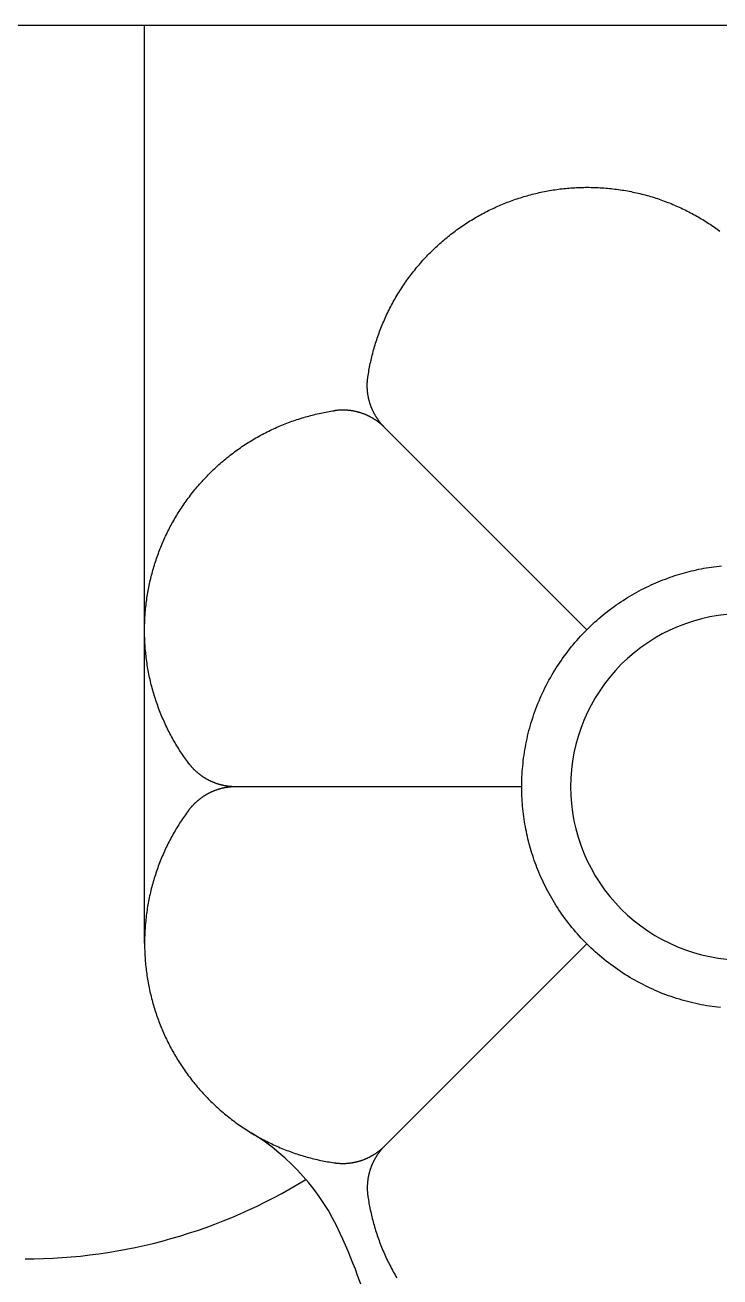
# Model space of a CAD drawing. Extents: x -111 to 2985, y -118 to 122.
# Drawn here: x 94.92 to 98.23, y 108.78 to 114.73 of the extents above; entities that cross this region are included whole.
import ezdxf

# ---------------------------------------------------------------- set-up
doc = ezdxf.new("R2010")
doc.units = 0
doc.layers.add('LAYER_03', color=5, linetype='CONTINUOUS')

msp = doc.modelspace()

# ---------------------------------------------------------------- linework, layer by layer
at = {"layer": 'LAYER_03'}
for points in [[(73.9139, 114.7293), (115.9333, 114.7293)], [(95.4925, 110.363), (95.4925, 114.7293)], [(97.5967, 111.8533), (96.6342, 112.8158), (96.6328, 112.8172), (96.6315, 112.8186), (96.6301, 112.82), (96.6287, 112.8214), (96.6274, 112.8229), (96.626, 112.8243), (96.6247, 112.8258), (96.6234, 112.8273), (96.622, 112.8288), (96.6207, 112.8303), (96.6194, 112.8318), (96.6181, 112.8333), (96.6168, 112.8349), (96.6156, 112.8364), (96.6143, 112.838), (96.613, 112.8395), (96.6118, 112.8411), (96.6106, 112.8427), (96.6093, 112.8443), (96.6081, 112.8459), (96.6069, 112.8475), (96.6057, 112.8492), (96.6045, 112.8508), (96.6033, 112.8525), (96.6022, 112.8541), (96.601, 112.8558), (96.5999, 112.8575), (96.5988, 112.8592), (96.5976, 112.8609), (96.5965, 112.8626), (96.5954, 112.8643), (96.5943, 112.8661), (96.5933, 112.8678), (96.5922, 112.8696), (96.5911, 112.8713), (96.5901, 112.8731), (96.5891, 112.8749), (96.5881, 112.8767), (96.5871, 112.8785), (96.5861, 112.8803), (96.5851, 112.8821), (96.5841, 112.8839), (96.5832, 112.8858), (96.5823, 112.8876), (96.5813, 112.8894), (96.5804, 112.8913), (96.5795, 112.8932), (96.5786, 112.895), (96.5778, 112.8969), (96.5769, 112.8988), (96.5761, 112.9007), (96.5752, 112.9026), (96.5744, 112.9045), (96.5736, 112.9064), (96.5728, 112.9083), (96.572, 112.9102), (96.5713, 112.9122), (96.5705, 112.9141), (96.5698, 112.916), (96.5691, 112.918), (96.5684, 112.9199), (96.5677, 112.9219), (96.567, 112.9239), (96.5664, 112.9258), (96.5657, 112.9278), (96.5651, 112.9298), (96.5645, 112.9318), (96.5639, 112.9338), (96.5633, 112.9357), (96.5627, 112.9377), (96.5622, 112.9397), (96.5616, 112.9417), (96.5611, 112.9437), (96.5606, 112.9458), (96.5601, 112.9478), (96.5596, 112.9498), (96.5591, 112.9518), (96.5587, 112.9538), (96.5582, 112.9558), (96.5578, 112.9579), (96.5574, 112.9599), (96.557, 112.9619), (96.5566, 112.964), (96.5563, 112.966), (96.5559, 112.968), (96.5556, 112.9701), (96.5553, 112.9721), (96.555, 112.9741), (96.5547, 112.9762), (96.5544, 112.9782), (96.5542, 112.9803), (96.5539, 112.9823), (96.5537, 112.9844), (96.5535, 112.9864), (96.5533, 112.9884), (96.5531, 112.9905), (96.553, 112.9925), (96.5528, 112.9946), (96.5527, 112.9966), (96.5526, 112.9986), (96.5525, 113.0007), (96.5524, 113.0027), (96.5523, 113.0047), (96.5522, 113.0068), (96.5522, 113.0088), (96.5522, 113.0108), (96.5521, 113.0128), (96.5521, 113.0149), (96.5522, 113.0169), (96.5522, 113.0189), (96.5522, 113.0209), (96.5523, 113.0229), (96.5524, 113.025), (96.5524, 113.027), (96.5525, 113.029), (96.5527, 113.031), (96.5528, 113.033), (96.5529, 113.035), (96.5531, 113.0369), (96.5533, 113.0389), (96.5534, 113.0409), (96.5536, 113.0429), (96.5539, 113.0449), (96.5541, 113.0468), (96.5543, 113.0488), (96.5546, 113.0507), (96.5548, 113.0527), (96.5551, 113.0546), (96.5563, 113.0627), (96.5576, 113.0708), (96.5589, 113.0789), (96.5604, 113.0869), (96.5618, 113.095), (96.5634, 113.1031), (96.565, 113.1112), (96.5667, 113.1193), (96.5684, 113.1274), (96.5702, 113.1355), (96.5721, 113.1436), (96.574, 113.1517), (96.576, 113.1598), (96.5781, 113.1678), (96.5802, 113.1759), (96.5825, 113.184), (96.5847, 113.1921), (96.5871, 113.2002), (96.5895, 113.2082), (96.592, 113.2163), (96.5945, 113.2243), (96.5971, 113.2324), (96.5998, 113.2404), (96.6026, 113.2484), (96.6054, 113.2564), (96.6083, 113.2644), (96.6112, 113.2724), (96.6143, 113.2804), (96.6174, 113.2883), (96.6205, 113.2962), (96.6237, 113.3042), (96.627, 113.3121), (96.6304, 113.3199), (96.6338, 113.3278), (96.6373, 113.3356), (96.6409, 113.3435), (96.6445, 113.3513), (96.6482, 113.359), (96.652, 113.3668), (96.6558, 113.3745), (96.6597, 113.3822), (96.6637, 113.3899), (96.6677, 113.3975), (96.6718, 113.4052), (96.676, 113.4127), (96.6802, 113.4203), (96.6845, 113.4278), (96.6889, 113.4353), (96.6933, 113.4428), (96.6978, 113.4502), (96.7023, 113.4576), (96.7069, 113.465), (96.7116, 113.4723), (96.7163, 113.4796), (96.7211, 113.4869), (96.726, 113.4941), (96.7309, 113.5013), (96.7358, 113.5085), (96.7409, 113.5156), (96.746, 113.5226), (96.7511, 113.5297), (96.7563, 113.5366), (96.7616, 113.5436), (96.7669, 113.5505), (96.7723, 113.5573), (96.7778, 113.5641), (96.7833, 113.5709), (96.7888, 113.5776), (96.7944, 113.5843), (96.8001, 113.5909), (96.8058, 113.5975), (96.8115, 113.604), (96.8174, 113.6105), (96.8232, 113.6169), (96.8291, 113.6233), (96.8351, 113.6296), (96.8411, 113.6358), (96.8472, 113.6421), (96.8533, 113.6482), (96.8595, 113.6543), (96.8657, 113.6604), (96.8719, 113.6664), (96.8782, 113.6723), (96.8846, 113.6782), (96.891, 113.6841), (96.8974, 113.6898), (96.9039, 113.6956), (96.9104, 113.7012), (96.9169, 113.7068), (96.9235, 113.7124), (96.9302, 113.7179), (96.9368, 113.7233), (96.9436, 113.7287), (96.9503, 113.734), (96.9571, 113.7392), (96.9639, 113.7444), (96.9708, 113.7495), (96.9776, 113.7546), (96.9846, 113.7596), (96.9915, 113.7646), (96.9985, 113.7694), (97.0055, 113.7743), (97.0126, 113.779), (97.0196, 113.7837), (97.0267, 113.7883), (97.0339, 113.7929), (97.041, 113.7974), (97.0482, 113.8019), (97.0554, 113.8062), (97.0626, 113.8105), (97.0699, 113.8148), (97.0771, 113.819), (97.0844, 113.8231), (97.0918, 113.8271), (97.0991, 113.8311), (97.1064, 113.8351), (97.1138, 113.8389), (97.1212, 113.8427), (97.1286, 113.8465), (97.136, 113.8501), (97.1435, 113.8537), (97.1509, 113.8573), (97.1584, 113.8607), (97.1659, 113.8641), (97.1734, 113.8675), (97.1809, 113.8708), (97.1884, 113.874), (97.1959, 113.8771), (97.2034, 113.8802), (97.211, 113.8833), (97.2187, 113.8862), (97.2263, 113.8892), (97.234, 113.892), (97.2417, 113.8949), (97.2495, 113.8976), (97.2573, 113.9004), (97.2652, 113.903), (97.273, 113.9056), (97.2809, 113.9081), (97.2889, 113.9106), (97.2969, 113.9131), (97.3049, 113.9154), (97.3129, 113.9177), (97.321, 113.92), (97.3291, 113.9222), (97.3372, 113.9243), (97.3454, 113.9263), (97.3536, 113.9283), (97.3618, 113.9303), (97.37, 113.9322), (97.3783, 113.934), (97.3866, 113.9357), (97.3949, 113.9374), (97.4033, 113.939), (97.4116, 113.9406), (97.42, 113.9421), (97.4284, 113.9435), (97.4369, 113.9448), (97.4453, 113.9461), (97.4538, 113.9473), (97.4623, 113.9485), (97.4708, 113.9496), (97.4793, 113.9506), (97.4878, 113.9515), (97.4964, 113.9524), (97.505, 113.9532), (97.5136, 113.954), (97.5222, 113.9546), (97.5308, 113.9552), (97.5394, 113.9558), (97.548, 113.9562), (97.5567, 113.9566), (97.5653, 113.9569), (97.574, 113.9572), (97.5826, 113.9574), (97.5913, 113.9575), (97.6, 113.9575), (97.6087, 113.9575), (97.6174, 113.9574), (97.6261, 113.9572), (97.6347, 113.9569), (97.6434, 113.9566), (97.6521, 113.9562), (97.6608, 113.9558), (97.6695, 113.9552), (97.6782, 113.9546), (97.6869, 113.9539), (97.6956, 113.9532), (97.7042, 113.9524), (97.7129, 113.9515), (97.7215, 113.9505), (97.7302, 113.9495), (97.7388, 113.9484), (97.7475, 113.9472), (97.7561, 113.9459), (97.7647, 113.9446), (97.7733, 113.9432), (97.7819, 113.9417), (97.7905, 113.9402), (97.799, 113.9386), (97.8076, 113.9369), (97.8161, 113.9352), (97.8246, 113.9334), (97.8331, 113.9315), (97.8415, 113.9295), (97.85, 113.9275), (97.8584, 113.9254), (97.8668, 113.9233), (97.8752, 113.921), (97.8836, 113.9188), (97.8919, 113.9164), (97.9002, 113.914), (97.9085, 113.9115), (97.9168, 113.9089), (97.925, 113.9063), (97.9332, 113.9036), (97.9414, 113.9008), (97.9495, 113.898), (97.9576, 113.8951), (97.9657, 113.8922), (97.9738, 113.8892), (97.9818, 113.8861), (97.9898, 113.883), (97.9977, 113.8798), (98.0056, 113.8765), (98.0135, 113.8732), (98.0213, 113.8699), (98.0292, 113.8664), (98.0369, 113.8629), (98.0447, 113.8594), (98.0524, 113.8558), (98.06, 113.8521), (98.0676, 113.8484), (98.0752, 113.8446), (98.0827, 113.8408), (98.0902, 113.8369), (98.0977, 113.8329), (98.1051, 113.8289), (98.1125, 113.8249), (98.1198, 113.8208), (98.1271, 113.8166), (98.1343, 113.8124), (98.1415, 113.8082), (98.1486, 113.8039), (98.1557, 113.7995), (98.1628, 113.7951), (98.1698, 113.7907), (98.1767, 113.7862), (98.1836, 113.7817), (98.1905, 113.7771), (98.1973, 113.7724), (98.204, 113.7678), (98.2108, 113.7631), (98.2174, 113.7583), (98.224, 113.7535), (98.2306, 113.7486)], [(97.2874, 111.1065), (95.9262, 111.1065), (95.9243, 111.1065), (95.9223, 111.1065), (95.9203, 111.1065), (95.9183, 111.1066), (95.9164, 111.1067), (95.9144, 111.1067), (95.9124, 111.1068), (95.9104, 111.1069), (95.9084, 111.107), (95.9064, 111.1072), (95.9044, 111.1073), (95.9024, 111.1075), (95.9004, 111.1077), (95.8984, 111.1079), (95.8964, 111.1081), (95.8944, 111.1083), (95.8924, 111.1085), (95.8904, 111.1088), (95.8884, 111.109), (95.8864, 111.1093), (95.8844, 111.1096), (95.8824, 111.1099), (95.8804, 111.1102), (95.8784, 111.1106), (95.8764, 111.1109), (95.8744, 111.1113), (95.8724, 111.1117), (95.8704, 111.1121), (95.8684, 111.1125), (95.8664, 111.1129), (95.8644, 111.1134), (95.8624, 111.1138), (95.8605, 111.1143), (95.8585, 111.1148), (95.8565, 111.1153), (95.8545, 111.1158), (95.8525, 111.1164), (95.8505, 111.1169), (95.8485, 111.1175), (95.8466, 111.118), (95.8446, 111.1186), (95.8426, 111.1192), (95.8406, 111.1199), (95.8387, 111.1205), (95.8367, 111.1212), (95.8348, 111.1218), (95.8328, 111.1225), (95.8309, 111.1232), (95.8289, 111.1239), (95.827, 111.1246), (95.8251, 111.1254), (95.8231, 111.1261), (95.8212, 111.1269), (95.8193, 111.1277), (95.8174, 111.1285), (95.8155, 111.1293), (95.8136, 111.1301), (95.8117, 111.131), (95.8098, 111.1318), (95.8079, 111.1327), (95.806, 111.1336), (95.8041, 111.1345), (95.8023, 111.1354), (95.8004, 111.1363), (95.7986, 111.1372), (95.7967, 111.1382), (95.7949, 111.1392), (95.793, 111.1401), (95.7912, 111.1411), (95.7894, 111.1421), (95.7876, 111.1432), (95.7858, 111.1442), (95.784, 111.1452), (95.7822, 111.1463), (95.7804, 111.1474), (95.7787, 111.1485), (95.7769, 111.1496), (95.7752, 111.1507), (95.7734, 111.1518), (95.7717, 111.1529), (95.77, 111.1541), (95.7683, 111.1552), (95.7666, 111.1564), (95.7649, 111.1576), (95.7632, 111.1588), (95.7615, 111.16), (95.7599, 111.1612), (95.7582, 111.1624), (95.7566, 111.1637), (95.7549, 111.1649), (95.7533, 111.1662), (95.7517, 111.1675), (95.7501, 111.1687), (95.7485, 111.17), (95.7469, 111.1713), (95.7453, 111.1727), (95.7438, 111.174), (95.7422, 111.1753), (95.7407, 111.1767), (95.7392, 111.178), (95.7377, 111.1794), (95.7362, 111.1808), (95.7347, 111.1822), (95.7332, 111.1835), (95.7317, 111.1849), (95.7303, 111.1864), (95.7288, 111.1878), (95.7274, 111.1892), (95.726, 111.1907), (95.7246, 111.1921), (95.7232, 111.1936), (95.7218, 111.195), (95.7204, 111.1965), (95.7191, 111.198), (95.7177, 111.1995), (95.7164, 111.201), (95.7151, 111.2025), (95.7138, 111.204), (95.7125, 111.2055), (95.7112, 111.207), (95.7099, 111.2085), (95.7086, 111.2101), (95.7074, 111.2116), (95.7062, 111.2132), (95.7049, 111.2147), (95.7037, 111.2163), (95.7025, 111.2179), (95.7014, 111.2194), (95.6965, 111.226), (95.6917, 111.2326), (95.687, 111.2393), (95.6822, 111.246), (95.6776, 111.2527), (95.6729, 111.2595), (95.6684, 111.2664), (95.6638, 111.2733), (95.6593, 111.2803), (95.6549, 111.2873), (95.6505, 111.2943), (95.6461, 111.3014), (95.6418, 111.3085), (95.6376, 111.3157), (95.6334, 111.323), (95.6292, 111.3302), (95.6251, 111.3376), (95.6211, 111.3449), (95.6171, 111.3523), (95.6131, 111.3598), (95.6093, 111.3673), (95.6054, 111.3748), (95.6016, 111.3824), (95.5979, 111.39), (95.5943, 111.3977), (95.5906, 111.4054), (95.5871, 111.4131), (95.5836, 111.4209), (95.5802, 111.4287), (95.5768, 111.4365), (95.5735, 111.4444), (95.5702, 111.4523), (95.567, 111.4603), (95.5639, 111.4682), (95.5608, 111.4763), (95.5578, 111.4843), (95.5549, 111.4924), (95.552, 111.5005), (95.5492, 111.5087), (95.5464, 111.5168), (95.5437, 111.525), (95.5411, 111.5333), (95.5385, 111.5415), (95.5361, 111.5498), (95.5336, 111.5581), (95.5313, 111.5665), (95.529, 111.5748), (95.5267, 111.5832), (95.5246, 111.5916), (95.5225, 111.6), (95.5205, 111.6085), (95.5185, 111.6169), (95.5166, 111.6254), (95.5148, 111.6339), (95.5131, 111.6425), (95.5114, 111.651), (95.5098, 111.6596), (95.5083, 111.6681), (95.5068, 111.6767), (95.5054, 111.6853), (95.5041, 111.6939), (95.5028, 111.7025), (95.5017, 111.7112), (95.5006, 111.7198), (95.4995, 111.7285), (95.4985, 111.7371), (95.4977, 111.7458), (95.4968, 111.7545), (95.4961, 111.7631), (95.4954, 111.7718), (95.4948, 111.7805), (95.4943, 111.7892), (95.4938, 111.7979), (95.4934, 111.8066), (95.4931, 111.8153), (95.4928, 111.824), (95.4926, 111.8326), (95.4925, 111.8413), (95.4925, 111.85), (95.4925, 111.8587), (95.4926, 111.8674), (95.4928, 111.876), (95.4931, 111.8847), (95.4934, 111.8933), (95.4938, 111.902), (95.4942, 111.9106), (95.4948, 111.9192), (95.4954, 111.9279), (95.4961, 111.9365), (95.4968, 111.945), (95.4976, 111.9536), (95.4985, 111.9622), (95.4994, 111.9707), (95.5004, 111.9792), (95.5015, 111.9877), (95.5027, 111.9962), (95.5039, 112.0047), (95.5052, 112.0132), (95.5065, 112.0216), (95.508, 112.03), (95.5095, 112.0384), (95.511, 112.0468), (95.5126, 112.0551), (95.5143, 112.0634), (95.516, 112.0717), (95.5179, 112.08), (95.5197, 112.0882), (95.5217, 112.0964), (95.5237, 112.1046), (95.5257, 112.1128), (95.5279, 112.1209), (95.53, 112.129), (95.5323, 112.1371), (95.5346, 112.1451), (95.537, 112.1531), (95.5394, 112.1611), (95.5419, 112.1691), (95.5444, 112.177), (95.547, 112.1849), (95.5497, 112.1927), (95.5524, 112.2005), (95.5551, 112.2083), (95.558, 112.216), (95.5608, 112.2237), (95.5638, 112.2314), (95.5668, 112.239), (95.5698, 112.2466), (95.5729, 112.2541), (95.576, 112.2616), (95.5793, 112.2692), (95.5825, 112.2767), (95.5859, 112.2841), (95.5893, 112.2916), (95.5928, 112.2991), (95.5963, 112.3065), (95.5999, 112.314), (95.6036, 112.3214), (95.6073, 112.3288), (95.6111, 112.3362), (95.615, 112.3436), (95.6189, 112.3509), (95.6229, 112.3583), (95.6269, 112.3656), (95.631, 112.3729), (95.6352, 112.3801), (95.6395, 112.3874), (95.6438, 112.3946), (95.6482, 112.4018), (95.6526, 112.409), (95.6571, 112.4162), (95.6617, 112.4233), (95.6663, 112.4304), (95.671, 112.4375), (95.6758, 112.4445), (95.6806, 112.4515), (95.6855, 112.4585), (95.6904, 112.4655), (95.6954, 112.4724), (95.7005, 112.4793), (95.7056, 112.4861), (95.7108, 112.4929), (95.716, 112.4997), (95.7213, 112.5065), (95.7267, 112.5132), (95.7321, 112.5198), (95.7376, 112.5265), (95.7432, 112.5331), (95.7488, 112.5396), (95.7545, 112.5461), (95.7602, 112.5526), (95.766, 112.5591), (95.7718, 112.5654), (95.7777, 112.5718), (95.7836, 112.5781), (95.7896, 112.5843), (95.7957, 112.5905), (95.8018, 112.5967), (95.808, 112.6028), (95.8142, 112.6089), (95.8204, 112.6149), (95.8268, 112.6209), (95.8331, 112.6268), (95.8396, 112.6327), (95.846, 112.6385), (95.8526, 112.6442), (95.8591, 112.65), (95.8657, 112.6556), (95.8724, 112.6612), (95.8791, 112.6668), (95.8859, 112.6723), (95.8927, 112.6777), (95.8995, 112.6831), (95.9064, 112.6884), (95.9134, 112.6937), (95.9204, 112.6989), (95.9274, 112.704), (95.9345, 112.7091), (95.9416, 112.7142), (95.9487, 112.7191), (95.9559, 112.7241), (95.9631, 112.7289), (95.9704, 112.7337), (95.9777, 112.7384), (95.985, 112.7431), (95.9924, 112.7477), (95.9998, 112.7523), (96.0072, 112.7567), (96.0147, 112.7612), (96.0222, 112.7655), (96.0297, 112.7698), (96.0373, 112.774), (96.0449, 112.7782), (96.0525, 112.7823), (96.0601, 112.7863), (96.0678, 112.7903), (96.0755, 112.7942), (96.0832, 112.798), (96.091, 112.8018), (96.0988, 112.8055), (96.1066, 112.8091), (96.1144, 112.8127), (96.1222, 112.8162), (96.1301, 112.8196), (96.138, 112.823), (96.1459, 112.8263), (96.1538, 112.8295), (96.1617, 112.8327), (96.1697, 112.8358), (96.1776, 112.8388), (96.1856, 112.8417), (96.1936, 112.8446), (96.2016, 112.8474), (96.2096, 112.8502), (96.2177, 112.8529), (96.2257, 112.8555), (96.2337, 112.858), (96.2418, 112.8605), (96.2499, 112.8629), (96.2579, 112.8653), (96.266, 112.8676), (96.2741, 112.8698), (96.2822, 112.8719), (96.2903, 112.874), (96.2984, 112.876), (96.3064, 112.8779), (96.3145, 112.8798), (96.3226, 112.8816), (96.3307, 112.8834), (96.3388, 112.885), (96.3469, 112.8866), (96.355, 112.8882), (96.3631, 112.8897), (96.3712, 112.8911), (96.3792, 112.8924), (96.3873, 112.8937), (96.3954, 112.8949)], [(96.6342, 112.8158), (96.6328, 112.8172), (96.6314, 112.8185), (96.63, 112.8199), (96.6286, 112.8213), (96.6271, 112.8226), (96.6257, 112.824), (96.6242, 112.8253), (96.6227, 112.8267), (96.6212, 112.828), (96.6197, 112.8293), (96.6182, 112.8306), (96.6167, 112.8319), (96.6152, 112.8332), (96.6136, 112.8344), (96.6121, 112.8357), (96.6105, 112.837), (96.6089, 112.8382), (96.6073, 112.8395), (96.6057, 112.8407), (96.6041, 112.8419), (96.6025, 112.8431), (96.6008, 112.8443), (96.5992, 112.8455), (96.5975, 112.8467), (96.5959, 112.8478), (96.5942, 112.849), (96.5925, 112.8501), (96.5908, 112.8513), (96.5891, 112.8524), (96.5874, 112.8535), (96.5857, 112.8546), (96.5839, 112.8557), (96.5822, 112.8568), (96.5804, 112.8578), (96.5787, 112.8589), (96.5769, 112.8599), (96.5751, 112.8609), (96.5733, 112.8619), (96.5715, 112.8629), (96.5697, 112.8639), (96.5679, 112.8649), (96.5661, 112.8659), (96.5643, 112.8668), (96.5624, 112.8678), (96.5606, 112.8687), (96.5587, 112.8696), (96.5569, 112.8705), (96.555, 112.8714), (96.5531, 112.8723), (96.5512, 112.8731), (96.5493, 112.874), (96.5474, 112.8748), (96.5455, 112.8756), (96.5436, 112.8764), (96.5417, 112.8772), (96.5398, 112.878), (96.5379, 112.8787), (96.5359, 112.8795), (96.534, 112.8802), (96.532, 112.8809), (96.5301, 112.8816), (96.5281, 112.8823), (96.5262, 112.883), (96.5242, 112.8837), (96.5222, 112.8843), (96.5202, 112.8849), (96.5182, 112.8855), (96.5163, 112.8861), (96.5143, 112.8867), (96.5123, 112.8873), (96.5103, 112.8879), (96.5083, 112.8884), (96.5063, 112.8889), (96.5043, 112.8894), (96.5022, 112.8899), (96.5002, 112.8904), (96.4982, 112.8909), (96.4962, 112.8913), (96.4942, 112.8918), (96.4921, 112.8922), (96.4901, 112.8926), (96.4881, 112.893), (96.4861, 112.8934), (96.484, 112.8937), (96.482, 112.8941), (96.4799, 112.8944), (96.4779, 112.8947), (96.4759, 112.895), (96.4738, 112.8953), (96.4718, 112.8956), (96.4697, 112.8958), (96.4677, 112.8961), (96.4657, 112.8963), (96.4636, 112.8965), (96.4616, 112.8967), (96.4595, 112.8969), (96.4575, 112.8971), (96.4555, 112.8972), (96.4534, 112.8973), (96.4514, 112.8975), (96.4494, 112.8976), (96.4473, 112.8976), (96.4453, 112.8977), (96.4433, 112.8978), (96.4412, 112.8978), (96.4392, 112.8979), (96.4372, 112.8979), (96.4351, 112.8979), (96.4331, 112.8979), (96.4311, 112.8978), (96.4291, 112.8978), (96.4271, 112.8977), (96.4251, 112.8977), (96.4231, 112.8976), (96.4211, 112.8975), (96.4191, 112.8974), (96.4171, 112.8972), (96.4151, 112.8971), (96.4131, 112.8969), (96.4111, 112.8968), (96.4091, 112.8966), (96.4071, 112.8964), (96.4052, 112.8962), (96.4032, 112.8959), (96.4012, 112.8957), (96.3993, 112.8955), (96.3973, 112.8952), (96.3954, 112.8949)], [(98.2326, 110.0562), (98.2196, 110.0577), (98.2066, 110.0593), (98.1935, 110.0611), (98.1805, 110.063), (98.1674, 110.0651), (98.1544, 110.0674), (98.1413, 110.0699), (98.1283, 110.0725), (98.1153, 110.0753), (98.1022, 110.0783), (98.0892, 110.0814), (98.0762, 110.0847), (98.0632, 110.0882), (98.0503, 110.0919), (98.0374, 110.0957), (98.0245, 110.0997), (98.0116, 110.1039), (97.9988, 110.1082), (97.986, 110.1127), (97.9733, 110.1174), (97.9606, 110.1222), (97.948, 110.1272), (97.9354, 110.1324), (97.9228, 110.1378), (97.9104, 110.1433), (97.898, 110.1489), (97.8856, 110.1548), (97.8734, 110.1608), (97.8612, 110.1669), (97.8491, 110.1733), (97.837, 110.1797), (97.8251, 110.1864), (97.8132, 110.1932), (97.8014, 110.2001), (97.7898, 110.2072), (97.7782, 110.2144), (97.7667, 110.2218), (97.7553, 110.2294), (97.744, 110.237), (97.7328, 110.2449), (97.7217, 110.2528), (97.7108, 110.2609), (97.6999, 110.2691), (97.6892, 110.2775), (97.6786, 110.286), (97.6681, 110.2946), (97.6577, 110.3034), (97.6474, 110.3122), (97.6373, 110.3212), (97.6273, 110.3303), (97.6175, 110.3395), (97.6077, 110.3488), (97.5981, 110.3583), (97.5887, 110.3678), (97.5794, 110.3775), (97.5702, 110.3872), (97.5612, 110.3971), (97.5523, 110.407), (97.5435, 110.417), (97.5349, 110.4271), (97.5264, 110.4373), (97.5181, 110.4476), (97.51, 110.458), (97.502, 110.4684), (97.4941, 110.4789), (97.4864, 110.4895), (97.4788, 110.5001), (97.4714, 110.5108), (97.4641, 110.5216), (97.457, 110.5324), (97.4501, 110.5433), (97.4433, 110.5542), (97.4367, 110.5652), (97.4302, 110.5762), (97.4238, 110.5873), (97.4176, 110.5984), (97.4116, 110.6096), (97.4057, 110.6207), (97.4, 110.6319), (97.3945, 110.6432), (97.389, 110.6544), (97.3838, 110.6657), (97.3787, 110.677), (97.3737, 110.6883), (97.3689, 110.6996), (97.3643, 110.711), (97.3598, 110.7223), (97.3554, 110.7337), (97.3512, 110.745), (97.3471, 110.7564), (97.3432, 110.7677), (97.3394, 110.7791), (97.3358, 110.7904), (97.3323, 110.8017), (97.329, 110.8131), (97.3258, 110.8244), (97.3227, 110.8357), (97.3198, 110.847), (97.317, 110.8584), (97.3143, 110.8699), (97.3117, 110.8814), (97.3092, 110.8931), (97.3068, 110.9048), (97.3046, 110.9166), (97.3025, 110.9285), (97.3005, 110.9404), (97.2987, 110.9524), (97.297, 110.9645), (97.2954, 110.9767), (97.294, 110.9889), (97.2927, 111.0012), (97.2915, 111.0135), (97.2905, 111.0259), (97.2896, 111.0384), (97.2889, 111.0509), (97.2883, 111.0635), (97.2878, 111.0761), (97.2876, 111.0887), (97.2874, 111.1015), (97.2874, 111.1142), (97.2876, 111.127), (97.2879, 111.1398), (97.2884, 111.1527), (97.2891, 111.1656), (97.2899, 111.1785), (97.2908, 111.1914), (97.292, 111.2044), (97.2933, 111.2174), (97.2947, 111.2304), (97.2963, 111.2434), (97.2981, 111.2565), (97.3001, 111.2695), (97.3022, 111.2826), (97.3045, 111.2956), (97.3069, 111.3087), (97.3096, 111.3217), (97.3124, 111.3348), (97.3153, 111.3478), (97.3185, 111.3608), (97.3218, 111.3738), (97.3253, 111.3868), (97.3289, 111.3997), (97.3328, 111.4126), (97.3368, 111.4255), (97.3409, 111.4384), (97.3453, 111.4512), (97.3498, 111.464), (97.3544, 111.4767), (97.3593, 111.4894), (97.3643, 111.5021), (97.3695, 111.5146), (97.3748, 111.5272), (97.3803, 111.5396), (97.386, 111.552), (97.3918, 111.5644), (97.3978, 111.5766), (97.404, 111.5888), (97.4103, 111.6009), (97.4168, 111.613), (97.4234, 111.6249), (97.4302, 111.6368), (97.4372, 111.6486), (97.4442, 111.6603), (97.4515, 111.6719), (97.4589, 111.6833), (97.4664, 111.6947), (97.4741, 111.706), (97.4819, 111.7172), (97.4899, 111.7283), (97.498, 111.7393), (97.5062, 111.7501), (97.5146, 111.7608), (97.523, 111.7715), (97.5317, 111.782), (97.5404, 111.7923), (97.5493, 111.8026), (97.5583, 111.8127), (97.5674, 111.8227), (97.5766, 111.8325), (97.5859, 111.8423), (97.5953, 111.8519), (97.6049, 111.8613), (97.6145, 111.8706), (97.6243, 111.8798), (97.6341, 111.8889), (97.644, 111.8978), (97.6541, 111.9065), (97.6642, 111.9151), (97.6744, 111.9236), (97.6847, 111.9319), (97.695, 111.94), (97.7055, 111.9481), (97.716, 111.9559), (97.7265, 111.9636), (97.7372, 111.9712), (97.7479, 111.9786), (97.7587, 111.9859), (97.7695, 111.993), (97.7804, 111.9999), (97.7913, 112.0067), (97.8023, 112.0134), (97.8133, 112.0199), (97.8244, 112.0262), (97.8355, 112.0324), (97.8466, 112.0384), (97.8578, 112.0443), (97.869, 112.05), (97.8802, 112.0556), (97.8915, 112.061), (97.9028, 112.0662), (97.9141, 112.0713), (97.9254, 112.0763), (97.9367, 112.0811), (97.948, 112.0858), (97.9594, 112.0903), (97.9707, 112.0946), (97.9821, 112.0988), (97.9934, 112.1029), (98.0048, 112.1068), (98.0161, 112.1106), (98.0275, 112.1142), (98.0388, 112.1177), (98.0501, 112.121), (98.0614, 112.1242), (98.0727, 112.1273), (98.084, 112.1302), (98.0954, 112.1331), (98.1069, 112.1358), (98.1185, 112.1384), (98.1301, 112.1408), (98.1419, 112.1432), (98.1537, 112.1454), (98.1655, 112.1475), (98.1775, 112.1495), (98.1895, 112.1513), (98.2016, 112.153), (98.2137, 112.1546), (98.226, 112.156), (98.2382, 112.1573)], [(95.9262, 111.1065), (95.9243, 111.1065), (95.9223, 111.1065), (95.9203, 111.1064), (95.9183, 111.1064), (95.9164, 111.1063), (95.9144, 111.1062), (95.9124, 111.1061), (95.9104, 111.106), (95.9084, 111.1059), (95.9064, 111.1058), (95.9044, 111.1056), (95.9024, 111.1055), (95.9004, 111.1053), (95.8984, 111.1051), (95.8964, 111.1049), (95.8944, 111.1047), (95.8924, 111.1044), (95.8904, 111.1042), (95.8884, 111.1039), (95.8864, 111.1036), (95.8844, 111.1033), (95.8824, 111.103), (95.8804, 111.1027), (95.8784, 111.1024), (95.8764, 111.102), (95.8744, 111.1017), (95.8724, 111.1013), (95.8704, 111.1009), (95.8684, 111.1005), (95.8664, 111.1), (95.8644, 111.0996), (95.8624, 111.0991), (95.8605, 111.0987), (95.8585, 111.0982), (95.8565, 111.0977), (95.8545, 111.0971), (95.8525, 111.0966), (95.8505, 111.0961), (95.8485, 111.0955), (95.8466, 111.0949), (95.8446, 111.0943), (95.8426, 111.0937), (95.8406, 111.0931), (95.8387, 111.0925), (95.8367, 111.0918), (95.8348, 111.0911), (95.8328, 111.0905), (95.8309, 111.0898), (95.8289, 111.0891), (95.827, 111.0883), (95.8251, 111.0876), (95.8231, 111.0868), (95.8212, 111.0861), (95.8193, 111.0853), (95.8174, 111.0845), (95.8155, 111.0837), (95.8136, 111.0828), (95.8117, 111.082), (95.8098, 111.0811), (95.8079, 111.0803), (95.806, 111.0794), (95.8041, 111.0785), (95.8023, 111.0776), (95.8004, 111.0767), (95.7986, 111.0757), (95.7967, 111.0748), (95.7949, 111.0738), (95.793, 111.0728), (95.7912, 111.0718), (95.7894, 111.0708), (95.7876, 111.0698), (95.7858, 111.0688), (95.784, 111.0677), (95.7822, 111.0667), (95.7804, 111.0656), (95.7787, 111.0645), (95.7769, 111.0634), (95.7752, 111.0623), (95.7734, 111.0612), (95.7717, 111.06), (95.77, 111.0589), (95.7683, 111.0577), (95.7666, 111.0566), (95.7649, 111.0554), (95.7632, 111.0542), (95.7615, 111.053), (95.7599, 111.0518), (95.7582, 111.0505), (95.7566, 111.0493), (95.7549, 111.048), (95.7533, 111.0468), (95.7517, 111.0455), (95.7501, 111.0442), (95.7485, 111.0429), (95.7469, 111.0416), (95.7453, 111.0403), (95.7438, 111.039), (95.7422, 111.0376), (95.7407, 111.0363), (95.7392, 111.0349), (95.7377, 111.0336), (95.7362, 111.0322), (95.7347, 111.0308), (95.7332, 111.0294), (95.7317, 111.028), (95.7303, 111.0266), (95.7288, 111.0252), (95.7274, 111.0237), (95.726, 111.0223), (95.7246, 111.0209), (95.7232, 111.0194), (95.7218, 111.0179), (95.7204, 111.0165), (95.7191, 111.015), (95.7177, 111.0135), (95.7164, 111.012), (95.7151, 111.0105), (95.7138, 111.009), (95.7125, 111.0075), (95.7112, 111.006), (95.7099, 111.0044), (95.7086, 111.0029), (95.7074, 111.0013), (95.7062, 110.9998), (95.7049, 110.9982), (95.7037, 110.9967), (95.7025, 110.9951), (95.7014, 110.9935)], [(95.7014, 110.9935), (95.6965, 110.987), (95.6917, 110.9804), (95.687, 110.9737), (95.6822, 110.967), (95.6776, 110.9602), (95.6729, 110.9534), (95.6684, 110.9466), (95.6638, 110.9397), (95.6593, 110.9327), (95.6549, 110.9257), (95.6505, 110.9187), (95.6461, 110.9116), (95.6418, 110.9044), (95.6376, 110.8972), (95.6334, 110.89), (95.6292, 110.8827), (95.6251, 110.8754), (95.6211, 110.868), (95.6171, 110.8606), (95.6131, 110.8532), (95.6093, 110.8457), (95.6054, 110.8381), (95.6016, 110.8306), (95.5979, 110.823), (95.5943, 110.8153), (95.5906, 110.8076), (95.5871, 110.7999), (95.5836, 110.7921), (95.5802, 110.7843), (95.5768, 110.7764), (95.5735, 110.7686), (95.5702, 110.7607), (95.567, 110.7527), (95.5639, 110.7447), (95.5608, 110.7367), (95.5578, 110.7286), (95.5549, 110.7206), (95.552, 110.7124), (95.5492, 110.7043), (95.5464, 110.6961), (95.5437, 110.6879), (95.5411, 110.6797), (95.5385, 110.6714), (95.5361, 110.6632), (95.5336, 110.6548), (95.5313, 110.6465), (95.529, 110.6382), (95.5267, 110.6298), (95.5246, 110.6214), (95.5225, 110.6129), (95.5205, 110.6045), (95.5185, 110.596), (95.5166, 110.5875), (95.5148, 110.579), (95.5131, 110.5705), (95.5114, 110.562), (95.5098, 110.5534), (95.5083, 110.5448), (95.5068, 110.5363), (95.5054, 110.5277), (95.5041, 110.519), (95.5028, 110.5104), (95.5017, 110.5018), (95.5006, 110.4931), (95.4995, 110.4845), (95.4985, 110.4758), (95.4977, 110.4672), (95.4968, 110.4585), (95.4961, 110.4498), (95.4954, 110.4411), (95.4948, 110.4325), (95.4943, 110.4238), (95.4938, 110.4151), (95.4934, 110.4064), (95.4931, 110.3977), (95.4928, 110.389), (95.4926, 110.3803), (95.4925, 110.3716), (95.4925, 110.3629), (95.4925, 110.3543), (95.4926, 110.3456), (95.4928, 110.3369), (95.4931, 110.3283), (95.4934, 110.3196), (95.4938, 110.311), (95.4942, 110.3023), (95.4948, 110.2937), (95.4954, 110.2851), (95.4961, 110.2765), (95.4968, 110.2679), (95.4976, 110.2594), (95.4985, 110.2508), (95.4994, 110.2423), (95.5004, 110.2337), (95.5015, 110.2252), (95.5027, 110.2167), (95.5039, 110.2083), (95.5052, 110.1998), (95.5065, 110.1914), (95.508, 110.183), (95.5095, 110.1746), (95.511, 110.1662), (95.5126, 110.1579), (95.5143, 110.1495), (95.516, 110.1412), (95.5179, 110.133), (95.5197, 110.1247), (95.5217, 110.1165), (95.5237, 110.1083), (95.5257, 110.1002), (95.5279, 110.092), (95.53, 110.0839), (95.5323, 110.0759), (95.5346, 110.0678), (95.537, 110.0598), (95.5394, 110.0518), (95.5419, 110.0439), (95.5444, 110.036), (95.547, 110.0281), (95.5497, 110.0203), (95.5524, 110.0125), (95.5551, 110.0047), (95.558, 109.997), (95.5608, 109.9893), (95.5638, 109.9816), (95.5668, 109.974), (95.5698, 109.9664), (95.5729, 109.9588), (95.576, 109.9513), (95.5793, 109.9438), (95.5825, 109.9363), (95.5859, 109.9288), (95.5893, 109.9213), (95.5928, 109.9139), (95.5963, 109.9064), (95.5999, 109.899), (95.6036, 109.8916), (95.6073, 109.8842), (95.6111, 109.8768), (95.615, 109.8694), (95.6189, 109.862), (95.6229, 109.8547), (95.6269, 109.8474), (95.631, 109.8401), (95.6352, 109.8328), (95.6395, 109.8256), (95.6438, 109.8183), (95.6482, 109.8111), (95.6526, 109.804), (95.6571, 109.7968), (95.6617, 109.7897), (95.6663, 109.7826), (95.671, 109.7755), (95.6758, 109.7685), (95.6806, 109.7614), (95.6855, 109.7545), (95.6904, 109.7475), (95.6954, 109.7406), (95.7005, 109.7337), (95.7056, 109.7268), (95.7108, 109.72), (95.716, 109.7132), (95.7213, 109.7065), (95.7267, 109.6998), (95.7321, 109.6931), (95.7376, 109.6865), (95.7432, 109.6799), (95.7488, 109.6733), (95.7545, 109.6668), (95.7602, 109.6603), (95.766, 109.6539), (95.7718, 109.6475), (95.7777, 109.6412), (95.7836, 109.6349), (95.7896, 109.6286), (95.7957, 109.6224), (95.8018, 109.6163), (95.808, 109.6101), (95.8142, 109.6041), (95.8204, 109.5981), (95.8268, 109.5921), (95.8331, 109.5862), (95.8396, 109.5803), (95.846, 109.5745), (95.8526, 109.5687), (95.8591, 109.563), (95.8657, 109.5574), (95.8724, 109.5517), (95.8791, 109.5462), (95.8859, 109.5407), (95.8927, 109.5353), (95.8995, 109.5299), (95.9064, 109.5246), (95.9134, 109.5193), (95.9204, 109.5141), (95.9274, 109.5089), (95.9345, 109.5038), (95.9416, 109.4988), (95.9487, 109.4938), (95.9559, 109.4889), (95.9631, 109.484), (95.9704, 109.4793), (95.9777, 109.4745), (95.985, 109.4699), (95.9924, 109.4652), (95.9998, 109.4607), (96.0072, 109.4562), (96.0147, 109.4518), (96.0222, 109.4474), (96.0297, 109.4432), (96.0373, 109.4389), (96.0449, 109.4348), (96.0525, 109.4307), (96.0601, 109.4266), (96.0678, 109.4227), (96.0755, 109.4188), (96.0832, 109.4149), (96.091, 109.4112), (96.0988, 109.4075), (96.1066, 109.4038), (96.1144, 109.4003), (96.1222, 109.3968), (96.1301, 109.3934), (96.138, 109.39), (96.1459, 109.3867), (96.1538, 109.3835), (96.1617, 109.3803), (96.1697, 109.3772), (96.1776, 109.3742), (96.1856, 109.3712), (96.1936, 109.3683), (96.2016, 109.3655), (96.2096, 109.3628), (96.2177, 109.3601), (96.2257, 109.3575), (96.2337, 109.3549), (96.2418, 109.3524), (96.2499, 109.35), (96.2579, 109.3477), (96.266, 109.3454), (96.2741, 109.3432), (96.2822, 109.341), (96.2903, 109.339), (96.2984, 109.337), (96.3064, 109.335), (96.3145, 109.3331), (96.3226, 109.3313), (96.3307, 109.3296), (96.3388, 109.3279), (96.3469, 109.3263), (96.355, 109.3248), (96.3631, 109.3233), (96.3712, 109.3219), (96.3792, 109.3205), (96.3873, 109.3193), (96.3954, 109.3181), (96.3973, 109.3178), (96.3993, 109.3175), (96.4012, 109.3173), (96.4032, 109.317), (96.4052, 109.3168), (96.4071, 109.3166), (96.4091, 109.3164), (96.4111, 109.3162), (96.4131, 109.316), (96.4151, 109.3159), (96.4171, 109.3157), (96.4191, 109.3156), (96.4211, 109.3155), (96.4231, 109.3154), (96.4251, 109.3153), (96.4271, 109.3152), (96.4291, 109.3152), (96.4311, 109.3151), (96.4331, 109.3151), (96.4351, 109.3151), (96.4372, 109.3151), (96.4392, 109.3151), (96.4412, 109.3151), (96.4433, 109.3152), (96.4453, 109.3152), (96.4473, 109.3153), (96.4494, 109.3154), (96.4514, 109.3155), (96.4534, 109.3156), (96.4555, 109.3158), (96.4575, 109.3159), (96.4595, 109.3161), (96.4616, 109.3163), (96.4636, 109.3164), (96.4657, 109.3167), (96.4677, 109.3169), (96.4697, 109.3171), (96.4718, 109.3174), (96.4738, 109.3176), (96.4759, 109.3179), (96.4779, 109.3182), (96.4799, 109.3185), (96.482, 109.3189), (96.484, 109.3192), (96.4861, 109.3196), (96.4881, 109.32), (96.4901, 109.3204), (96.4921, 109.3208), (96.4942, 109.3212), (96.4962, 109.3216), (96.4982, 109.3221), (96.5002, 109.3225), (96.5022, 109.323), (96.5043, 109.3235), (96.5063, 109.324), (96.5083, 109.3246), (96.5103, 109.3251), (96.5123, 109.3257), (96.5143, 109.3262), (96.5163, 109.3268), (96.5182, 109.3274), (96.5202, 109.328), (96.5222, 109.3287), (96.5242, 109.3293), (96.5262, 109.33), (96.5281, 109.3306), (96.5301, 109.3313), (96.532, 109.332), (96.534, 109.3328), (96.5359, 109.3335), (96.5379, 109.3342), (96.5398, 109.335), (96.5417, 109.3358), (96.5436, 109.3366), (96.5455, 109.3374), (96.5474, 109.3382), (96.5493, 109.339), (96.5512, 109.3399), (96.5531, 109.3407), (96.555, 109.3416), (96.5569, 109.3425), (96.5587, 109.3434), (96.5606, 109.3443), (96.5624, 109.3452), (96.5643, 109.3461), (96.5661, 109.3471), (96.5679, 109.3481), (96.5697, 109.349), (96.5715, 109.35), (96.5733, 109.351), (96.5751, 109.352), (96.5769, 109.3531), (96.5787, 109.3541), (96.5804, 109.3551), (96.5822, 109.3562), (96.5839, 109.3573), (96.5857, 109.3584), (96.5874, 109.3595), (96.5891, 109.3606), (96.5908, 109.3617), (96.5925, 109.3628), (96.5942, 109.364), (96.5959, 109.3651), (96.5975, 109.3663), (96.5992, 109.3675), (96.6008, 109.3687), (96.6025, 109.3699), (96.6041, 109.3711), (96.6057, 109.3723), (96.6073, 109.3735), (96.6089, 109.3747), (96.6105, 109.376), (96.6121, 109.3772), (96.6136, 109.3785), (96.6152, 109.3798), (96.6167, 109.3811), (96.6182, 109.3824), (96.6197, 109.3837), (96.6212, 109.385), (96.6227, 109.3863), (96.6242, 109.3876), (96.6257, 109.389), (96.6271, 109.3903), (96.6286, 109.3917), (96.63, 109.393), (96.6314, 109.3944), (96.6328, 109.3958), (96.6342, 109.3972), (97.5967, 110.3597)], [(96.6342, 109.3972), (96.6328, 109.3958), (96.6315, 109.3944), (96.6301, 109.393), (96.6287, 109.3915), (96.6274, 109.3901), (96.626, 109.3886), (96.6247, 109.3872), (96.6234, 109.3857), (96.622, 109.3842), (96.6207, 109.3827), (96.6194, 109.3812), (96.6181, 109.3796), (96.6168, 109.3781), (96.6156, 109.3766), (96.6143, 109.375), (96.613, 109.3734), (96.6118, 109.3719), (96.6106, 109.3703), (96.6093, 109.3687), (96.6081, 109.367), (96.6069, 109.3654), (96.6057, 109.3638), (96.6045, 109.3621), (96.6033, 109.3605), (96.6022, 109.3588), (96.601, 109.3571), (96.5999, 109.3555), (96.5988, 109.3538), (96.5976, 109.3521), (96.5965, 109.3503), (96.5954, 109.3486), (96.5943, 109.3469), (96.5933, 109.3451), (96.5922, 109.3434), (96.5911, 109.3416), (96.5901, 109.3399), (96.5891, 109.3381), (96.5881, 109.3363), (96.5871, 109.3345), (96.5861, 109.3327), (96.5851, 109.3309), (96.5841, 109.329), (96.5832, 109.3272), (96.5823, 109.3254), (96.5813, 109.3235), (96.5804, 109.3217), (96.5795, 109.3198), (96.5786, 109.3179), (96.5778, 109.3161), (96.5769, 109.3142), (96.5761, 109.3123), (96.5752, 109.3104), (96.5744, 109.3085), (96.5736, 109.3066), (96.5728, 109.3047), (96.572, 109.3027), (96.5713, 109.3008), (96.5705, 109.2989), (96.5698, 109.2969), (96.5691, 109.295), (96.5684, 109.293), (96.5677, 109.2911), (96.567, 109.2891), (96.5664, 109.2871), (96.5657, 109.2852), (96.5651, 109.2832), (96.5645, 109.2812), (96.5639, 109.2792), (96.5633, 109.2772), (96.5627, 109.2752), (96.5622, 109.2732), (96.5616, 109.2712), (96.5611, 109.2692), (96.5606, 109.2672), (96.5601, 109.2652), (96.5596, 109.2632), (96.5591, 109.2612), (96.5587, 109.2591), (96.5582, 109.2571), (96.5578, 109.2551), (96.5574, 109.2531), (96.557, 109.251), (96.5566, 109.249), (96.5563, 109.247), (96.5559, 109.2449), (96.5556, 109.2429), (96.5553, 109.2409), (96.555, 109.2388), (96.5547, 109.2368), (96.5544, 109.2347), (96.5542, 109.2327), (96.5539, 109.2307), (96.5537, 109.2286), (96.5535, 109.2266), (96.5533, 109.2245), (96.5531, 109.2225), (96.553, 109.2204), (96.5528, 109.2184), (96.5527, 109.2164), (96.5526, 109.2143), (96.5525, 109.2123), (96.5524, 109.2103), (96.5523, 109.2082), (96.5522, 109.2062), (96.5522, 109.2042), (96.5522, 109.2021), (96.5521, 109.2001), (96.5521, 109.1981), (96.5522, 109.1961), (96.5522, 109.194), (96.5522, 109.192), (96.5523, 109.19), (96.5524, 109.188), (96.5524, 109.186), (96.5525, 109.184), (96.5527, 109.182), (96.5528, 109.18), (96.5529, 109.178), (96.5531, 109.176), (96.5533, 109.174), (96.5534, 109.1721), (96.5536, 109.1701), (96.5539, 109.1681), (96.5541, 109.1661), (96.5543, 109.1642), (96.5546, 109.1622), (96.5548, 109.1603), (96.5551, 109.1583), (96.5563, 109.1503), (96.5576, 109.1422), (96.5589, 109.1341), (96.5604, 109.126), (96.5618, 109.1179), (96.5634, 109.1099), (96.565, 109.1018), (96.5667, 109.0937), (96.5684, 109.0856), (96.5702, 109.0775), (96.5721, 109.0694), (96.574, 109.0613), (96.576, 109.0532), (96.5781, 109.0451), (96.5802, 109.037), (96.5825, 109.029), (96.5847, 109.0209), (96.5871, 109.0128), (96.5895, 109.0047), (96.592, 108.9967), (96.5945, 108.9886), (96.5971, 108.9806), (96.5998, 108.9726), (96.6026, 108.9646), (96.6054, 108.9565), (96.6083, 108.9486), (96.6112, 108.9406), (96.6143, 108.9326), (96.6174, 108.9247), (96.6205, 108.9167), (96.6237, 108.9088), (96.627, 108.9009), (96.6304, 108.893), (96.6338, 108.8852), (96.6373, 108.8773), (96.6409, 108.8695), (96.6445, 108.8617), (96.6482, 108.8539), (96.652, 108.8462), (96.6558, 108.8385), (96.6597, 108.8308), (96.6637, 108.8231), (96.6677, 108.8154), (96.6718, 108.8078), (96.676, 108.8002), (96.6802, 108.7927), (96.6845, 108.7851), (96.6889, 108.7776), (96.6933, 108.7702)]]:
    msp.add_lwpolyline(points, dxfattribs=at)
msp.add_lwpolyline([(98.3435, 111.9301, 0.414214), (97.5199, 111.1065, 0.414214), (98.3435, 110.2829, 0.414214), (99.1671, 111.1065, 0.414214)], format="xyb", close=True, dxfattribs=at)
for points in [[(86.0504, 109.7275, 0.20129), (94.9236, 95.3415)], [(94.9236, 95.3415, 0.20129), (103.7968, 109.7275, 0.102217), (105.4285, 92.3922)], [(96.6821, 108.0345, 0.080881), (96.4239, 108.9824, 0.15025), (95.9994, 109.4609)], [(94.9236, 108.861, 0.138776), (96.2601, 109.2392)]]:
    msp.add_lwpolyline(points, format="xyb", dxfattribs=at)

doc.saveas('drawing.dxf')
